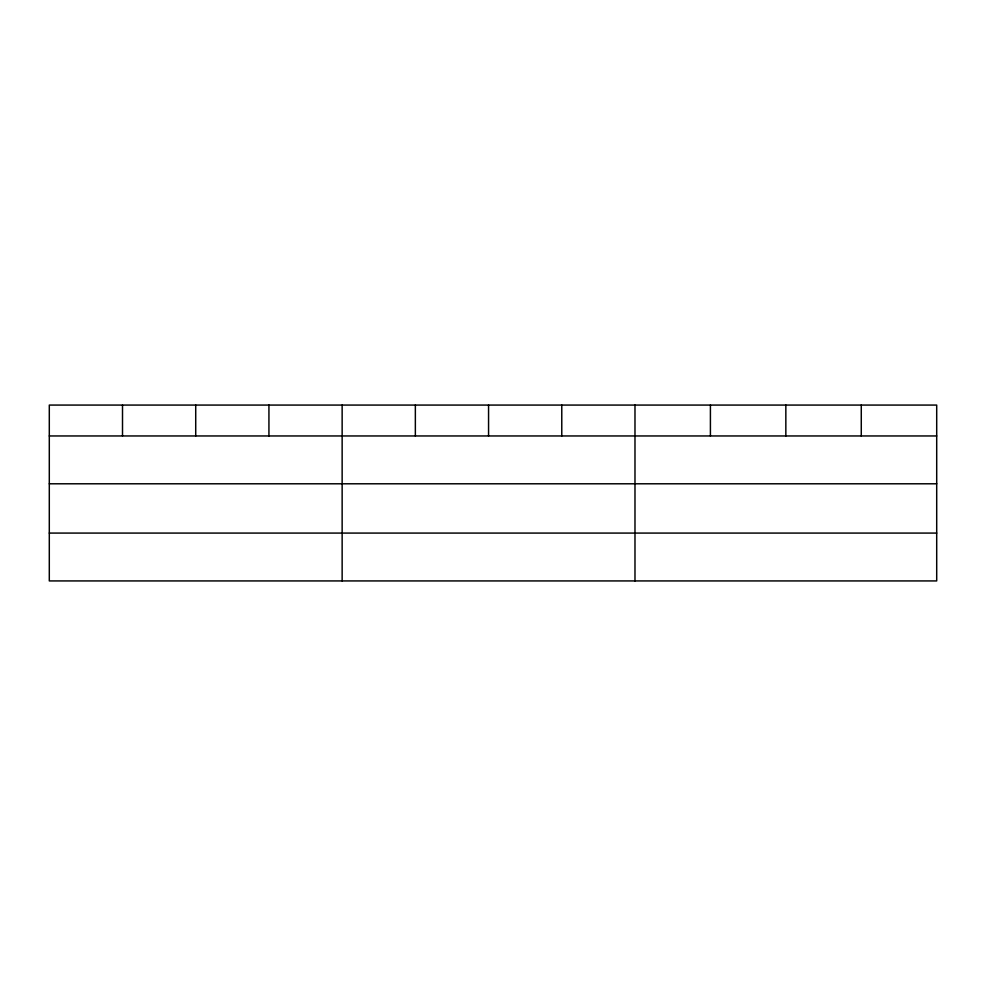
<?xml version="1.0" encoding="UTF-8"?>
<svg xmlns="http://www.w3.org/2000/svg" width="986" height="986" viewBox="0 0 986 986"><rect width="100%" height="100%" fill="white"/><g stroke="black" fill="none" stroke-linecap="round" stroke-linejoin="round"><path stroke-width="1.48" d="M936.7 483.793L936.7 405.073L49.3 405.073L49.3 580.927L936.7 580.927L936.7 483.793L49.3 483.793M49.3 435.96L936.7 435.96M49.3 533.081L936.7 533.081M861.271 405.073L861.271 435.96M785.842 405.073L785.842 435.96M710.413 405.073L710.413 435.96M634.984 405.073L634.984 580.927M561.774 405.073L561.774 435.96M488.563 405.073L488.563 435.96M415.352 405.073L415.352 435.96M342.142 405.073L342.142 580.927M268.931 405.073L268.931 435.96M195.721 405.073L195.721 435.96M122.51 405.073L122.51 435.96"/></g></svg>
